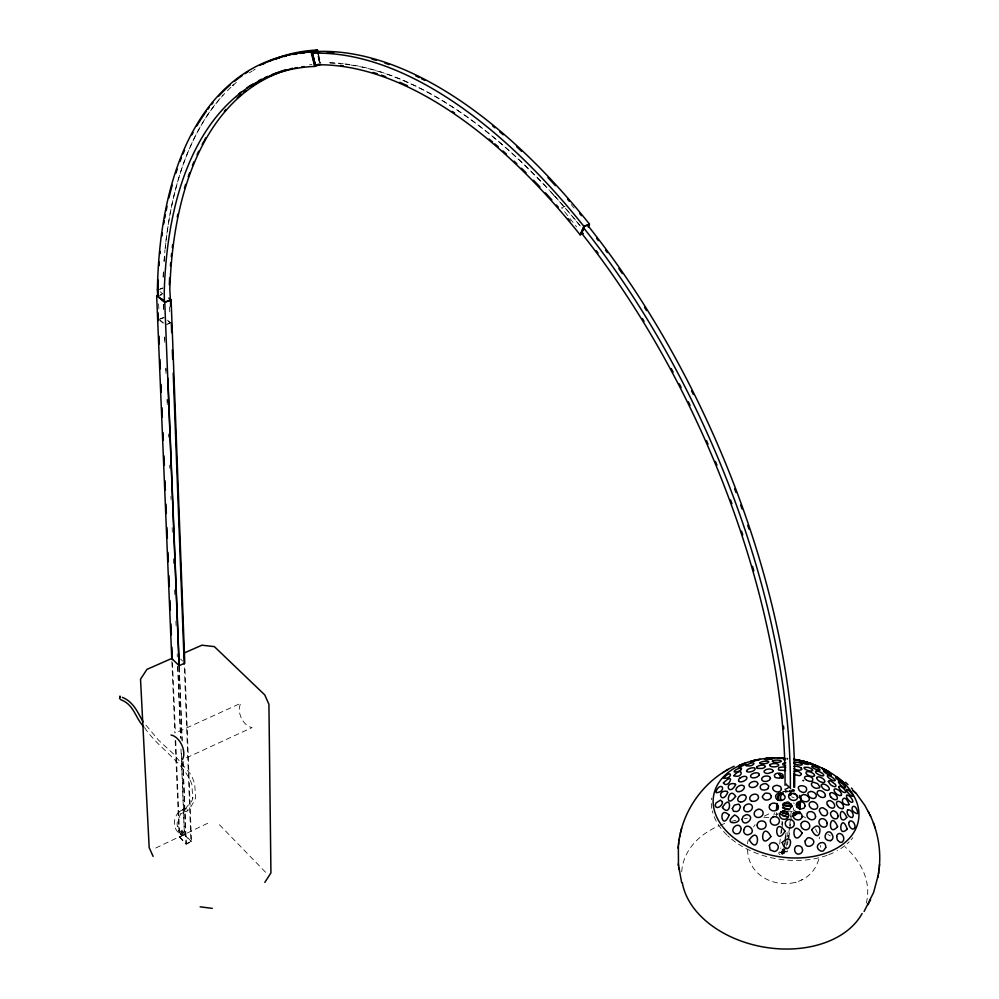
<?xml version="1.0" encoding="UTF-8"?>
<svg xmlns="http://www.w3.org/2000/svg" width="999" height="999" viewBox="0 0 999 999"><rect width="100%" height="100%" fill="white"/><g stroke="black" fill="none" stroke-linecap="round" stroke-linejoin="round"><path stroke-width="0.75" stroke-dasharray="5 3.75" d="M788.174 791.832L785.002 789.797L785.027 786.825M793.131 791.683L794.617 790.883L794.63 789.747M781.418 852.135C785.451 857.517 785.651 847.876 781.643 851.86M784.902 852.284L783.441 850.848M779.707 844.093L780.344 838.136M780.818 833.678L782.13 821.265M781.568 832.579L781.855 829.844M782.155 827.11L782.779 821.203M783.253 848.613L782.604 854.57A2.31 1.636 7.4 0 1 779.357 854.257A2.31 1.636 7.4 0 1 779.507 851.935L780.331 852.634L780.831 847.989M782.604 854.57L781.805 853.883L782.267 849.5M784.602 846.153C786.55 850.299 781.318 857.641 782.667 849.2M783.915 852.509L783.978 848.638M784.14 847.152L784.615 842.681M784.777 841.195L785.264 836.725M785.564 837.224L786.038 832.754M785.114 844.342L785.589 839.972M785.751 838.511L786.063 835.589M781.805 853.883L785.951 851.435L786.425 847.052M786.588 845.591L788.336 829.52M787.574 844.667L787.899 841.695M788.061 840.196L789.472 827.284M789.635 825.798L791.245 811.038A2.335 1.636 7.1 0 0 791.633 810.726M788.973 837.624L790.634 822.352M790.808 820.803L791.658 813.049M747.427 843.868L748.114 840.346M177.66 826.735C175.387 822.077 180.295 817.382 180.644 812.674M192.844 798.213L192.869 797.214M184.403 810.876C187.288 815.321 194.955 799.874 195.579 797.826L194.705 783.74L191.383 775.074L173.139 753.596L158.729 740.346L142.857 721.478M773.838 815.172L774.462 812.774M818.755 859.252C807.954 897.477 747.352 888.186 747.577 848.813M178.596 831.043L178.883 830.369M181.244 830.631L181.144 830.968A1.648 1.286 -40.7 0 1 180.382 831.842L179.695 832.117M192.72 797.452C192.919 802.959 185.689 805.419 185.777 809.952M185.989 808.566L182.867 809.59L182.879 810.564M187.35 810.851L187.2 809.565M182.867 809.59L178.933 811.887L179.108 813.174M753.571 826.91L755.119 824.699M178.933 811.887C172.527 818.556 172.452 829.57 181.044 834.49M230.969 87.275L228.584 89.573A521.828 259.128 66.1 0 0 165.135 248.551M184.403 811.85L180.807 813.96M764.335 816.083L771.428 812.686M781.455 852.509L784.627 851.16M780.331 852.634L784.49 850.186L783.653 849.5A2.31 1.636 7.4 0 1 784.153 849.275M785.002 789.797L789.322 787.499M175.737 740.521L179.72 836.95L186.239 843.793L190.921 841.558L184.278 665.696M175.162 740.696L179.158 836.875L186.114 844.192L191.496 841.62L184.89 666.246M155.744 848.039L207.667 823.288M179.72 836.95L184.403 834.714L181.368 758.316M793.231 811.101L795.441 810.039M186.501 757.816L252.098 727.559C242.969 726.298 235.939 710.926 240.959 703.196L175.225 733.116M795.316 882.666L796.178 882.279M801.373 879.982L802.572 879.457M775.973 814.635L778.196 813.686M783.116 853.109L781.73 852.871M792.207 791.695L786.925 790.996L782.242 792.207A11.151 7.73 7 0 1 793.044 791.196M565.009 206.443L561.525 207.767L569.055 217.32M159.977 318.843L164.098 317.32M159.266 319.418L163.948 317.682M167.807 323.776L170.155 322.902L167.058 320.292M165.322 325.012L169.443 323.476M160.077 294.693L162.849 293.681M159.478 295.604L161.838 294.742M160.152 288.898L162.924 287.862M158.054 289.985L162.775 288.261M784.415 791.37L783.591 791.645L789.547 791.308M787.886 758.353L786.762 758.216L787.874 758.378M788.373 810.863L792.232 811.575M783.528 851.947L782.342 852.646M791.645 796.802L794.055 797.851M793.506 802.934L794.255 803.358M794.617 790.883L791.57 788.948M802.11 815.571L805.531 817.794M160.127 291.708L162.213 293.431M167.457 320.142L170.817 322.964M160.29 320.292L163.399 322.902M159.728 320.292L163.074 323.127M785.951 851.435L786.762 852.11A2.31 1.636 7.4 0 0 787.449 850.599M180.582 659.04L182.68 661.088M219.418 824.724L267.108 873.825M191.496 841.62L184.528 834.315L181.631 761.425M184.403 834.714L190.921 841.558M144.568 727.559C157.904 748.114 184.091 762.262 191.883 784.465L192.67 797.714M571.241 204.52L574.075 208.104M570.004 218.506L576.585 226.873M180.831 834.352C182.293 829.42 185.152 833.566 177.672 826.21M815.496 829.008L817.344 832.629M318.506 54.271L320.642 62.912M318.044 54.408L320.192 63.099L318.019 54.408M819.205 837.05L819.58 838.735M820.491 845.441L820.703 847.252M158.616 303.833L158.941 311.626M172.515 662.762L175.412 732.742M171.865 661.575L174.837 732.941M179.246 666.321L182.193 741.046M182.992 761.288L186.239 843.793M179.133 667.22L182.018 740.184M182.867 761.912L186.114 844.192M163.424 304.22L163.611 308.891M164.723 336.9L164.847 340.01M165.971 368.032L166.096 371.141M167.208 399.163L167.333 402.272M177.859 666.82L180.707 738.161M181.319 753.671L181.568 759.877M163.287 304.595L163.586 312.4M164.585 337.337L164.835 343.581M165.834 368.531L166.071 374.762M167.07 399.712L167.32 405.944M168.444 434.016L168.569 437.125M169.68 465.197L169.805 468.306M170.929 496.378L171.054 499.5M172.165 527.559L172.352 532.242M173.414 558.741L173.601 563.424M174.65 589.922L174.837 594.605M175.899 621.116L176.086 625.786M177.198 653.858L177.322 656.967M177.697 666.333L180.557 738.049M180.994 748.963L181.306 756.755M169.543 306.805L169.818 314.123M785.214 792.332A8.704 6.031 7 0 1 787.337 791.932M777.259 814.734A11.863 8.279 7.1 0 1 776.211 812.637M777.06 816.57A11.863 8.279 7.1 0 1 776.011 814.46M792.944 807.704A2.41 1.673 7.2 0 1 793.356 809.802M786.787 759.277A4.433 0.649 5.4 0 1 787.786 759.327M852.896 837.612A75.137 50.375 9.5 0 1 851.136 839.759M849.2 841.832A75.137 50.375 9.5 0 1 847.102 843.818M844.829 845.716A75.137 50.375 9.5 0 1 837.112 850.811M833.278 852.771A75.137 50.375 9.5 0 1 828.159 854.932M827.097 855.331A75.137 50.375 9.5 0 1 738.473 844.143M735.576 842.169A75.137 50.375 9.5 0 1 730.194 837.974M729.357 837.249A75.137 50.375 9.5 0 1 727.722 835.763M726.935 835.014A75.137 50.375 9.5 0 1 712.324 810.988M711.788 808.391A75.137 50.375 9.5 0 1 711.563 798.114M866.233 903.133A93.794 64.798 10 0 0 857.929 861.613L855.743 858.516A93.794 64.798 10 0 0 845.054 846.877M681.718 871.815A93.794 64.798 10 0 1 718.818 825.848M720.054 825.311A93.794 64.798 10 0 1 727.771 822.489M731.805 821.303A93.794 64.798 10 0 1 735.938 820.254M744.467 818.643A93.794 64.798 10 0 1 747.389 818.243M763.848 817.319A93.794 64.798 10 0 1 769.942 817.519M827.884 834.452A93.794 64.798 10 0 1 830.381 835.938M163.124 277.235A521.828 259.128 66.1 0 1 163.536 268.756M164.011 261.563A521.828 259.128 66.1 0 1 165.022 249.725M236.351 82.43A521.828 259.128 66.1 0 0 233.716 84.74L232.829 85.564A521.416 258.729 66.1 0 1 235.452 83.267M249.325 72.852A521.416 258.729 66.1 0 1 252.235 70.991M253.222 70.392A521.416 258.729 66.1 0 1 255.195 69.218M163.262 276.823A522.202 259.403 66.1 0 1 163.549 270.754M164.161 261.139A522.202 259.403 66.1 0 1 164.735 254.008M165.285 248.114A522.202 259.403 66.1 0 1 165.996 241.508M166.184 239.96A522.202 259.403 66.1 0 1 223.077 94.967M232.218 85.714A522.202 259.403 66.1 0 1 233.953 84.128M309.503 64.823A508.566 252.372 66.1 0 1 311.888 64.56M330.132 63.074A509.915 252.859 66.1 0 1 340.384 63.724M345.604 64.298A509.915 252.859 66.1 0 1 349.55 64.848M350.886 65.047A509.915 252.859 66.1 0 1 385.152 73.589M386.563 74.063A509.915 252.859 66.1 0 1 549.5 190.434M550.424 191.421A509.915 252.859 66.1 0 1 554.083 195.404M554.994 196.416A509.915 252.859 66.1 0 1 575.836 220.467M577.634 222.64A509.915 252.859 66.1 0 1 580.332 225.924M329.533 62.65A510.539 253.097 66.1 0 1 343.693 63.724M345.005 63.886A510.539 253.097 66.1 0 1 549.15 190.147M550.062 191.134A510.539 253.097 66.1 0 1 552.809 194.131M553.721 195.13A510.539 253.097 66.1 0 1 575.511 220.23M576.411 221.316A510.539 253.097 66.1 0 1 580.906 226.798M783.953 852.11L782.292 851.947L783.953 852.11M793.681 789.722L790.334 791.508L785.951 788.698L789.297 786.912L793.681 789.722M182.829 831.992L182.617 831.867A1.523 0.937 -43.7 0 0 181.368 832.167A1.686 1.511 -39.7 0 0 180.632 833.066A1.523 0.937 -43.7 0 0 180.657 834.14L180.869 834.277A1.523 0.937 -43.7 0 0 182.829 831.992M319.568 62.675L317.732 55.232L319.493 62.687M181.368 834.64A1.973 1.211 -43.7 0 0 183.317 831.942A1.973 1.211 -43.7 0 0 180.532 832.629A1.973 1.211 -43.7 0 0 181.368 834.64M181.418 834.415A1.686 1.036 -43.7 0 0 183.092 832.105A1.686 1.036 -43.7 0 0 180.707 832.691A1.686 1.036 -43.7 0 0 181.418 834.415"/><path stroke-width="1.5" d="M781.955 776.947L778.833 774.275L782.716 776.86L782.117 777.06M785.039 785.351L785.064 782.379A514.622 254.258 66.1 0 0 581.343 232.917L583.591 227.809A521.578 257.792 66.1 0 1 790.371 785.726L790.334 788.711M157.392 289.872L157.392 289.722A522.877 258.641 66.1 0 1 311.139 52.06M879.382 866.395C880.931 848.688 877.559 830.594 869.842 814.61M678.358 846.091L678.483 865.996M878.471 873.8L879.232 867.931M879.045 869.892L879.557 864.435M678.496 844.779C681.718 811.263 703.671 780.444 734.178 766.258M678.134 848.251L678.708 842.619M798.238 787.736L799.15 790.309A4.52 3.172 18.1 0 0 800.748 791.495C806.205 795.341 809.677 786.712 802.946 785.913A4.533 2.91 18.4 0 0 800.948 785.763L799.35 786.263A4.545 3.047 19.6 0 0 798.501 787.075M782.841 776.71L783.154 775.561A4.495 2.522 4 0 0 782.766 774.687L782.529 774.437A4.495 2.435 3.2 0 0 781.081 773.576C778.858 772.314 772.527 773.588 774.812 776.96A4.495 2.635 -1.4 0 0 775.836 777.634L779.27 778.221L782.542 777.06M864.098 911.475L873.601 892.457L878.208 875.324M877.884 877.272L878.795 871.852M678.983 840.696L679.32 838.773M679.582 837.262L679.932 835.351M119.955 697.901L119.98 696.053L119.605 698.788M799.163 813.698L799.699 811.475M800.836 801.298L800.299 803.508L796.99 807.155M799.724 808.603L799.999 804.108M680.344 833.441L680.831 831.555M681.206 830.082L681.68 828.196M776.997 803.458L776.735 807.529L777.796 809.527M776.722 806.006L776.473 810.064M314.61 50.799A521.828 259.128 66.1 0 1 317.12 50.649L317.332 51.511L311.938 53.272L314.735 64.873L317.245 64.798A510.477 252.235 66.1 0 1 580.107 234.815L583.828 226.286L589.485 224.113A521.416 258.729 66.1 0 0 319.88 51.424L316.096 51.561A521.416 258.729 66.1 0 0 312.362 51.786M582.055 232.28L583.916 228.047M588.236 226.96L589.485 224.113M868.031 904.782L868.98 902.884M869.617 901.61L870.579 899.699M801.323 823.363L801.51 823.026A4.57 4.071 33 0 1 802.884 821.727L803.321 821.515A4.57 4.033 34.8 0 1 804.782 821.24L805.294 821.253A4.57 4.008 36.4 0 1 807.716 822.189L808.129 822.527A4.57 3.996 40.3 0 1 809.365 824.225L809.54 824.699A4.558 4.008 42.9 0 1 809.577 827.135L809.402 827.597A4.57 4.096 44 0 1 807.791 829.32L807.354 829.532A4.583 4.146 42.1 0 1 805.381 829.794L804.869 829.719A4.583 4.171 40.1 0 1 802.959 828.858L802.172 828.146A4.583 4.171 35.4 0 1 801.136 826.335L801.011 825.848A4.583 4.133 33.1 0 1 801.285 823.438L801.31 823.363M801.623 769.305L801.523 769.48A4.471 1.836 14.6 0 1 800.174 770.117L799.325 770.192A4.471 1.923 13.4 0 1 797.876 770.117L794.992 769.342A4.471 1.911 10.7 0 1 793.805 768.681L793.805 768.681M798.701 808.054L800.012 806.056L800.274 801.56M264.822 882.379L270.929 872.914L268.918 704.295L264.747 694.892L214.348 646.615L201.935 645.192L184.241 652.971M756.817 767.082L756.992 766.87A4.446 1.586 -12 0 1 758.216 766.046L758.616 765.871A4.446 1.536 -10.8 0 1 760.027 765.421L760.526 765.309A4.446 1.486 -9.6 0 1 762.037 765.122L762.524 765.109A4.446 1.586 -8.8 0 1 763.848 765.209L765.396 766.395A4.446 1.773 -7 0 1 765.047 767.045L764.809 767.257A4.446 1.811 -8 0 1 763.835 767.856L763.423 768.044A4.446 1.861 -9 0 1 762.012 768.481L757.205 768.381A4.446 1.736 -12.1 0 1 756.63 767.694A4.371 1.623 -13.1 0 1 756.817 767.082M741.383 769.405L741.408 768.044L738.96 768.418A4.371 1.049 -24 0 0 735.876 769.792C730.194 773.713 739.947 771.915 741.358 769.417M767.856 788.623L767.707 788.76A4.508 3.234 -8.2 0 1 765.484 789.847A4.471 3.234 -10.3 0 1 763.411 790.022C759.615 790.334 758.928 785.139 762.499 784.252A4.495 2.96 -10.5 0 1 763.985 783.815L764.51 783.753A4.495 2.972 -8.5 0 1 766.508 783.915L768.88 785.976L767.906 788.611M796.603 813.686L792.669 816.183M798.139 813.149L793.593 815.996M781.068 792.619L777.784 795.816L777.534 799.874M740.259 777.896L742.032 776.922A4.458 2.135 -22.8 0 1 743.955 776.398L744.417 776.36A4.458 2.198 -21.4 0 1 746.253 776.698L746.902 777.559A4.446 2.323 -20.7 0 1 746.678 778.733A4.446 2.398 -21.5 0 1 745.604 779.994L743.93 781.056A4.446 2.423 -23.8 0 1 741.52 781.78L741.071 781.83A4.446 2.373 -25.4 0 1 739.522 781.63L739.26 781.493M847.964 809.702L847.439 810.064C846.016 813.061 848.925 817.769 852.334 817.582C855.032 815.034 851.36 809.44 847.989 809.702M722.639 772.702L723.988 771.877M725.536 770.916L728.184 769.38M790.296 793.194L791.058 792.781M182.317 759.74C186.988 751.872 180.032 736.65 171.029 735.027M783.054 777.759L782.854 777.572M830.594 840.646L832.192 839.485A4.545 3.709 67.2 0 0 832.904 836.338C828.758 823.963 819.03 840.958 830.569 840.646M772.901 817.132L772.452 817.357A4.533 4.133 -5.6 0 0 770.716 819.18L770.516 819.63A4.545 4.196 -7.1 0 0 770.454 822.04L770.629 822.502A4.545 4.246 -5.4 0 0 772.264 824.387L772.714 824.65A4.545 4.258 -1.8 0 0 774.213 825.099L774.749 825.137A4.545 4.271 2 0 0 777.272 824.487L777.697 824.212A4.558 4.233 5.9 0 0 779.183 822.214L779.32 821.752A4.558 4.196 6.1 0 0 779.07 819.342L778.845 818.905A4.558 4.146 3.7 0 0 777.434 817.469L776.985 817.219A4.558 4.133 1 0 0 775.474 816.77L774.949 816.732A4.545 4.258 -1.8 0 0 772.889 817.032M792.956 813.648L795.154 812.587M793.868 813.448L796.415 812.249M179.083 665.659L164.76 302.385L156.656 295.642L171.741 658.466L179.083 665.659L184.778 663.149L171.116 300.05L168.794 298.127M171.741 658.466L146.928 669.38L140.522 679.208L149.188 847.602L153.109 856.418M840.958 795.416L839.747 795.554A4.683 2.273 43.5 0 1 838.124 794.979L837.699 794.742A4.446 2.223 42 0 1 836.051 793.468L835.351 792.707A4.321 2.135 39.7 0 1 834.552 791.545L834.377 791.171A4.458 2.135 38.9 0 1 834.14 789.847L834.315 789.347A4.745 2.123 39.3 0 1 835.888 788.885L838.361 789.984A4.471 1.861 41.9 0 1 840.584 792.12L840.846 792.519A4.433 1.961 42.5 0 1 841.408 793.656L841.508 794.305A4.683 2.123 44 0 1 840.958 795.416M583.104 233.304L580.794 234.203L584.153 226.523L588.786 224.738L588.224 226.024A521.116 258.316 66.1 0 1 794.655 787.224M580.107 234.815L582.917 233.729M785.676 770.479L779.295 770.204A4.471 2.135 0.9 0 1 778.333 769.505L778.895 767.532L783.016 766.945A4.471 1.836 4 0 1 784.502 767.22L785.364 767.519A4.508 1.948 5.3 0 1 785.738 767.707M808.666 764.31L808.541 764.36A4.446 0.824 17.8 0 1 807.467 764.36L806.28 764.173A4.446 0.912 16.1 0 1 803.783 763.561L803.296 763.398A4.446 0.899 14.6 0 1 801.585 762.761L800.736 762.324A4.446 0.774 13.3 0 1 800.236 761.75L800.324 761.688A4.446 0.774 13.3 0 1 801.56 761.575L808.516 763.823A4.446 0.712 18.2 0 1 808.691 764.31M170.679 306.206L170.442 299.987L164.91 302.023L157.318 295.704M164.76 302.385L171.116 300.05M734.427 815.172C719.48 826.872 749.138 823.476 735.064 815.109M319.068 64.398L315.035 65.734L311.725 52.41L317.12 50.649M164.385 301.598L164.248 291.633A508.653 251.423 66.1 0 1 314.71 66.434L321.004 64.361M318.157 52.835L317.445 49.95L311.126 52.01L314.71 66.434M766.021 758.378L766.158 758.403A75.137 50.375 9.5 0 1 772.065 758.129M781.68 777.634L779.932 776.822M784.777 759.352L784.54 759.402A4.408 0.774 4.1 0 0 784.028 759.802A4.433 0.887 4.2 0 0 784.665 760.239M758.229 809.452L757.717 809.565A4.52 3.859 -22 0 0 755.481 810.851L755.132 811.225A4.508 3.896 -24.8 0 0 754.208 813.448L754.195 813.923A4.508 3.971 -26.4 0 0 754.745 815.671L755.019 816.046A4.52 4.008 -24.9 0 0 756.568 817.157L757.042 817.307A4.52 4.058 -23.2 0 0 759.59 817.294L760.089 817.132A4.52 4.058 -18.4 0 0 762.175 815.621L762.462 815.221A4.52 4.021 -15.9 0 0 763.099 813.398L763.061 812.462A4.52 3.946 -15.3 0 0 762.274 810.801L761.95 810.464A4.52 3.921 -16.8 0 0 760.726 809.702L760.264 809.552M756.792 759.914L750.511 761.688L759.103 759.727L756.792 759.914A75.137 50.375 9.5 0 0 751.173 761.176M766.171 758.353L774.749 757.791L766.158 758.403M816.308 771.103L816.608 771.091A4.483 1.374 24.6 0 1 818.144 771.315L818.593 771.44A4.421 1.249 25.3 0 1 819.979 771.977L820.004 771.99A4.483 1.311 26.6 0 1 822.165 773.251L822.527 773.538A4.483 1.361 27.9 0 1 823.338 774.35L823.513 774.6A4.545 1.436 29.1 0 1 823.725 775.236A4.446 1.498 28.2 0 1 822.989 775.823L822.739 775.836A4.483 1.598 27.4 0 1 820.703 775.486L818.818 774.712A4.471 1.648 25.4 0 1 817.12 773.676A4.471 1.611 24.3 0 1 815.946 772.589L815.584 771.802A4.471 1.611 24.3 0 1 816.358 771.016M784.802 758.678L777.359 758.141L784.789 758.154M810.639 791.47L808.653 792.182A3.422 2.335 25.1 0 0 808.179 792.744A3.422 2.36 25 0 0 807.916 793.431L808.353 795.591A4.545 3.247 26.7 0 0 810.089 797.377L810.539 797.664A4.545 3.272 28.8 0 0 811.987 798.263C815.371 799.837 818.119 795.354 814.972 793.194A4.545 2.985 29 0 0 813.723 792.269L813.248 792.032A4.545 2.997 27 0 0 810.801 791.47L810.651 791.458M791.258 806.58L783.453 805.456M316.995 52.248L319.543 52.16M311.938 53.272L314.485 53.184A521.977 258.079 66.1 0 1 583.828 226.286M791.782 806.455L782.766 805.107M793.78 759.24L800.361 760.526M740.584 801.972L739.322 801.697A4.471 3.272 -33.7 0 1 737.961 800.374L737.836 800.012A4.471 3.197 -33.4 0 1 737.911 798.388L738.86 796.777A4.471 3.134 -30.9 0 1 740.921 795.254A4.483 3.147 -28.7 0 1 743.331 794.779L744.967 795.254M200.137 906.83L212.275 908.366M782.866 777.634L781.83 777.609L782.342 778.046M788.011 811.787L782.916 810.564M787.736 814.335L780.581 811.875M787.462 816.882L782.379 815.646M788.398 809.115L782.504 807.654M787.849 814.222L781.955 812.761M787.574 816.757L779.307 813.86M812.911 801.685L813.91 801.897A4.558 3.359 33.1 0 1 816.146 803.233A4.558 3.372 35.3 0 1 817.482 805.319L817.657 806.205A4.558 3.434 37.3 0 1 817.482 807.454L817.307 807.829A4.558 3.484 36.9 0 1 816.495 808.728L814.847 809.315A4.545 3.584 36 0 1 812.899 809.078L812.412 808.89A4.558 3.596 33.2 0 1 810.289 807.354L809.977 806.955A4.558 3.571 31 0 1 809.202 805.206L809.14 804.42A4.558 3.496 29.4 0 1 809.49 803.146L810.339 802.222A4.371 3.284 30.3 0 1 811.475 801.747L811.5 801.735A4.558 3.571 31 0 1 813.011 801.56M785.738 765.808L785.439 765.758A4.458 1.698 4.7 0 1 784.14 765.346L783.778 765.184A4.458 1.611 3.3 0 1 782.729 764.285A4.458 1.498 3 0 1 782.941 763.598L783.391 763.323A4.458 1.374 3.9 0 1 784.427 763.024L784.852 762.961A4.458 1.361 5.1 0 1 785.788 762.911M829.407 772.339L822.214 768.531M789.722 793.256L789.447 793.83M810.052 763.224L803.283 761.113L811.7 763.723L810.164 763.261M812.212 764.16L810.476 763.885L813.785 765.671A4.421 0.649 21.7 0 0 816.146 766.545L818.705 767.12L812.212 764.16A75.137 50.375 9.5 0 1 818.93 766.795M793.618 759.652L801.448 761.038L800.386 760.526M806.705 780.269L808.74 781.106A4.508 2.485 22.5 0 0 811.088 781.318A4.508 2.41 23.9 0 0 812.424 780.856C815.421 775.099 799.125 774.387 806.418 780.107M737.612 791.57L736.663 791.096A4.458 2.76 -30.9 0 1 736.013 789.635L736.051 789.285A4.458 2.672 -30.2 0 1 736.738 787.799L738.149 786.463A4.446 2.622 -27.8 0 1 740.471 785.414A4.446 2.66 -26 0 1 742.707 785.376L743.918 786.088A4.458 2.772 -24.7 0 1 744.33 787.299L744.292 787.662A4.458 2.847 -25.2 0 1 743.855 788.773L742.594 790.184A4.471 2.897 -27.6 0 1 740.334 791.395L739.859 791.533A4.458 2.872 -29.6 0 1 737.624 791.57M783.179 808.016L785.626 808.853M829.245 772.277L822.239 768.556M781.955 777.746L782.679 778.059M751.211 800.811L751.598 801.011A4.483 3.546 -23.3 0 0 752.984 801.348L754.507 801.235A4.495 3.584 -20.3 0 0 755.981 800.711L756.43 800.461A4.495 3.559 -17.9 0 0 757.866 799.1L758.291 798.301A4.495 3.496 -16 0 0 758.516 797.052L757.991 795.554A4.508 3.409 -17.1 0 0 757.055 794.717A4.458 3.322 -17.1 0 0 755.294 794.193L754.769 794.18A4.495 3.309 -19.6 0 0 752.759 794.605L752.284 794.817A4.495 3.309 -21.8 0 0 751.036 795.691L750.162 796.815A4.495 3.434 -23.9 0 0 749.762 798.051L749.75 798.476A4.495 3.434 -23.9 0 0 750.049 799.637L750.261 799.987A4.483 3.546 -23.3 0 0 751.186 800.798M793.78 774.325L798.988 775.649A4.433 2.273 14.9 0 0 800.199 775.386L801.186 774.65A4.471 2.185 15.6 0 0 801.285 773.613L798.401 771.415L794.068 771.091A4.495 2.135 10.5 0 0 793.706 771.216M122.328 697.339C133.516 701.785 137.887 712.687 142.857 721.478M120.642 699.65C134.191 704.62 134.977 717.532 143.594 726.523M739.235 781.48L738.711 780.956A4.446 2.235 -26.1 0 1 738.823 779.445A4.446 2.373 -25.4 0 1 740.172 777.746M807.254 795.704L808.041 796.365A4.533 3.284 26.4 0 1 809.19 798.351L809.202 798.363A4.495 3.322 28.3 0 1 809.202 799.6A4.246 3.159 27.9 0 1 808.728 800.624L806.892 801.747L803.945 801.51A4.545 3.509 23.4 0 1 801.722 800.124C798.576 797.602 802.06 793.331 805.356 794.817A4.57 3.309 24.3 0 1 807.267 795.691M170.442 299.987L169.805 289.598A508.004 252.16 66.1 0 1 289.498 69.306M161.413 298.639L164.535 301.223M845.479 782.292L848.001 784.615M801.298 768.219L801.061 767.994A4.483 1.611 14.3 0 0 800.049 767.344L799.637 767.145A4.483 1.598 13.2 0 0 798.226 766.645A4.433 1.573 12.1 0 0 796.715 766.345L796.203 766.295A4.483 1.586 11 0 0 794.417 766.333A4.483 1.686 9.9 0 0 793.73 766.533M851.473 788.074L852.522 789.173M830.968 797.102L831.305 797.489A4.52 2.66 41.7 0 0 833.341 799.088L833.79 799.3A4.52 2.622 43.4 0 0 835.826 799.712L836.163 799.65A4.52 2.498 44.4 0 0 837.112 798.975L837.224 798.713A4.52 2.423 43.7 0 0 837.224 797.314L837.1 796.927A4.52 2.348 42.9 0 0 835.813 794.904L835.439 794.53A4.495 2.298 40.6 0 0 833.353 793.119A4.52 2.373 39 0 0 831.293 792.694L830.956 792.744A4.508 2.485 38.2 0 0 829.869 793.706M855.856 792.931L864.859 805.406L870.641 816.258M827.434 804.782L828.646 806.418A4.533 3.109 44.2 0 0 830.331 807.642L832.105 808.154A4.533 3.022 46 0 0 833.603 807.854L833.878 807.679A4.533 2.922 47.5 0 0 834.602 806.468L834.602 805.269A4.533 2.872 45.1 0 0 834.153 803.958A4.495 2.785 44.6 0 0 832.954 802.322A4.533 2.822 42.8 0 0 830.806 800.886L830.356 800.736A4.533 2.86 40.9 0 0 829.058 800.574L827.234 801.573A4.533 3.009 39.7 0 0 826.922 802.622L826.922 803.021A4.545 3.059 41.9 0 0 827.422 804.769L827.671 805.206M776.997 804.982L778.059 806.98M868.318 811.513L869.105 813.124M799.5 796.802L800.561 799.013M740.996 827.721C738.536 821.278 729.32 828.858 734.228 833.004A4.495 3.984 -59.3 0 0 737.212 833.778C740.546 834.54 741.445 827.122 741.158 828.695M873.388 822.889L874 824.65M874.512 826.161L875.136 827.959M681.655 882.604L678.246 863.873M834.914 780.094L834.889 780.594A4.471 1.311 35.7 0 1 833.865 780.743L833.541 780.669A4.471 1.399 34.8 0 1 831.955 780.032L830.194 778.995A4.471 1.424 32.5 0 1 828.633 777.759L828.321 777.459A4.471 1.374 31.3 0 1 827.484 776.36L827.422 775.649A4.471 1.211 30.9 0 1 828.159 775.449L828.446 775.499A4.471 1.111 31.7 0 1 830.369 776.211L831.68 776.96A4.471 1.086 33.9 0 1 833.666 778.471L833.978 778.783A4.471 1.311 35.7 0 1 834.939 780.069M827.147 823.326L827.072 822.839A4.558 3.634 51.4 0 0 825.936 820.516A4.558 3.621 48.9 0 0 823.401 818.818L821.99 818.668A4.558 3.671 46 0 0 820.329 819.242L820.004 819.517A4.558 3.734 45.5 0 0 819.118 821.028L819.03 821.478A4.558 3.809 47.4 0 0 819.38 823.913L819.617 824.387A4.558 3.821 50 0 0 821.39 826.323L822.289 826.797A4.545 3.771 53.2 0 0 825.049 826.935A4.545 3.709 53.6 0 0 826.697 825.574L826.885 825.174A4.545 3.709 53.6 0 0 827.16 823.301M799.712 806.655L799.974 808.94M678.646 867.394L678.883 869.492M838.81 786.962L838.835 787.187A4.433 1.611 40.9 0 0 839.397 788.473L839.647 788.835A4.458 1.698 42 0 0 841.732 791.033L842.544 791.645A4.545 1.736 44.4 0 0 844.08 792.494L845.703 792.394A4.495 1.474 45.6 0 0 845.678 791.445L845.554 791.133A4.471 1.386 44.3 0 0 844.342 789.335L843.243 788.236A4.545 1.399 41.8 0 0 841.245 786.787L840.871 786.588A4.433 1.611 40.9 0 0 839.622 786.188L839.385 786.225A4.495 1.548 39.6 0 0 838.798 786.937M158.304 296.041L158.054 289.985A522.39 258.491 66.1 0 1 158.329 280.17M157.392 289.722L157.642 295.966M158.029 312.812L158.354 320.592M158.991 336.139L159.316 343.918M159.952 359.478L160.34 368.806M160.989 384.353L161.314 392.132M161.95 407.692L162.338 417.02M162.987 432.567L163.312 440.347M163.948 455.906L164.335 465.234M164.985 480.781L165.372 490.122M165.946 504.12L166.333 513.449M166.908 527.447L167.357 538.336M167.944 552.335L168.332 561.663M168.906 575.661L169.355 586.55M169.942 600.549L170.33 609.877M170.904 623.875L171.353 634.765M171.865 647.202L172.39 659.64M167.907 378.309L179.246 666.321M171.328 323.326L171.678 332.667M172.328 349.787L172.677 359.128M173.214 373.127L184.216 664.148M799.575 795.416A11.151 7.73 7 0 1 797.264 804.595M792.17 806.131A11.151 7.73 7 0 1 783.778 804.57M778.895 799.387A11.151 7.73 7 0 1 780.381 793.631M791.108 803.995A8.704 6.031 7 0 1 784.552 802.771M781.53 800.261A8.704 6.031 7 0 1 783.366 793.119M793.855 793.144A8.704 6.031 7 0 1 797.677 797.165M790.484 793.318A1.623 1.124 7 0 1 790.983 794.904A1.623 1.124 7 0 1 788.748 795.117M788.735 786.338A2.797 1.861 9.4 0 1 786.563 784.09M758.154 809.29A4.52 4.058 -18.4 0 1 760.202 809.415M801.298 768.156A4.471 1.836 14.6 0 1 801.635 769.292M830.968 797.102A4.52 2.622 39.4 0 1 829.994 795.479L829.894 795.129A4.495 2.547 38.8 0 1 829.869 793.718M793.618 763.161A4.458 1.224 10.1 0 0 794.043 763.486L795.441 764.173A4.446 1.336 11.2 0 0 796.84 764.61L797.352 764.722A4.458 1.349 12.5 0 0 798.863 764.997L799.35 765.047A4.458 1.361 13.7 0 0 800.649 765.084L801.011 765.072A4.458 1.249 13.9 0 0 801.997 764.772L802.11 764.66A4.458 1.136 14.1 0 0 801.772 763.91L800.549 763.236A4.458 1.011 13 0 0 798.725 762.637L798.226 762.512A4.458 0.999 11.5 0 0 796.24 762.187L794.567 762.175A4.458 1.111 10.1 0 0 793.755 762.362M744.954 795.229A4.483 3.297 -26.8 0 1 745.966 796.39L746.091 796.752A4.483 3.297 -26.8 0 1 746.128 797.951L745.391 799.6A4.483 3.359 -29.1 0 1 743.481 801.26L743.006 801.498A4.483 3.359 -31.5 0 1 740.596 801.985M783.328 758.129A73.464 49.238 9.5 0 0 714.51 811.038A73.464 49.238 9.5 0 0 811.25 856.805A73.464 49.238 9.5 0 0 849.649 789.497L847.776 787.187A73.464 49.238 9.5 0 0 794.18 759.39M738.81 765.596A75.137 50.375 9.5 0 1 740.746 764.735M741.745 764.322A75.137 50.375 9.5 0 1 744.792 763.161M757.879 759.665A75.137 50.375 9.5 0 1 760.189 759.277M794.168 759.59A75.137 50.375 9.5 0 1 808.628 763.011M822.214 768.268A75.137 50.375 9.5 0 1 828.508 771.528M837.162 777.122A75.137 50.375 9.5 0 1 843.905 782.704M862.1 913.498A93.794 64.798 10 0 1 764.235 947.139A93.794 64.798 10 0 1 682.342 882.879M596.59 238.262A520.566 257.954 66.1 0 1 598.389 240.622M605.569 250.175A520.566 257.954 66.1 0 1 607.355 252.585M618.843 268.594A520.566 257.954 66.1 0 1 622.327 273.614M644.517 307.305A520.566 257.954 66.1 0 1 646.603 310.639M691.558 390.859A520.566 257.954 66.1 0 1 693.368 394.493M734.602 488.686A520.566 257.954 66.1 0 1 736.026 492.47M740.671 505.094A520.566 257.954 66.1 0 1 742.032 508.891M747.739 525.324A520.566 257.954 66.1 0 1 749.013 529.12M793.706 773.151A520.566 257.954 66.1 0 1 793.718 787.2M596.328 250.749A515.184 254.633 66.1 0 1 598.089 253.122M642.407 318.581A515.184 254.633 66.1 0 1 644.043 321.241M671.241 368.606A515.184 254.633 66.1 0 1 673.126 372.115M679.295 383.878A515.184 254.633 66.1 0 1 681.131 387.437M688.311 401.735A515.184 254.633 66.1 0 1 690.072 405.332M706.43 440.522A515.184 254.633 66.1 0 1 708.041 444.205M715.409 461.438A515.184 254.633 66.1 0 1 716.945 465.147M730.544 499.937A515.184 254.633 66.1 0 1 731.917 503.671M741.52 531.156A515.184 254.633 66.1 0 1 742.769 534.902M752.534 566.346A515.184 254.633 66.1 0 1 753.833 570.829M783.528 726.186A515.184 254.633 66.1 0 1 783.765 728.883M274.887 59.378A521.828 259.128 66.1 0 1 291.733 54.196M295.242 53.409A521.828 259.128 66.1 0 1 297.59 52.947M299.975 52.522A521.828 259.128 66.1 0 1 302.36 52.135M307.205 51.473A521.828 259.128 66.1 0 1 309.665 51.211M262.475 64.411A522.202 259.403 66.1 0 1 265.572 62.862M268.731 61.401A522.202 259.403 66.1 0 1 317.457 50M290.609 68.993A508.004 252.16 66.1 0 1 292.832 68.407M317.295 64.56A508.004 252.16 66.1 0 1 319.767 64.411M159.078 265.659A522.39 258.491 66.1 0 1 159.328 262.075M160.002 253.783A522.39 258.491 66.1 0 1 160.227 251.436M161.988 235.976A522.39 258.491 66.1 0 1 162.4 232.929M163.774 223.901A522.39 258.491 66.1 0 1 164.261 220.916M164.785 217.957A522.39 258.491 66.1 0 1 165.322 215.01M166.159 210.627A522.39 258.491 66.1 0 1 167.058 206.281M168.981 197.727A522.39 258.491 66.1 0 1 172.228 185.202M175.899 173.102A522.39 258.491 66.1 0 1 177.223 169.156M180.007 161.426A522.39 258.491 66.1 0 1 181.468 157.63M182.979 153.883A522.39 258.491 66.1 0 1 184.54 150.2M191.87 134.84A522.39 258.491 66.1 0 1 193.069 132.58M196.828 125.924A522.39 258.491 66.1 0 1 198.127 123.751M198.776 122.69A522.39 258.491 66.1 0 1 200.112 120.554M200.774 119.505A522.39 258.491 66.1 0 1 202.135 117.42M202.822 116.396A522.39 258.491 66.1 0 1 204.221 114.348M204.92 113.337A522.39 258.491 66.1 0 1 206.343 111.339M207.792 109.366A522.39 258.491 66.1 0 1 209.253 107.43M211.501 104.57A522.39 258.491 66.1 0 1 213.024 102.697M218.519 96.379A522.39 258.491 66.1 0 1 225.961 88.811M226.823 88.012A522.39 258.491 66.1 0 1 230.294 84.89M234.753 81.169A522.39 258.491 66.1 0 1 242.158 75.637M245.017 73.701A522.39 258.491 66.1 0 1 247.927 71.841M260.04 65.21A522.39 258.491 66.1 0 1 263.174 63.761M266.358 62.388A522.39 258.491 66.1 0 1 272.864 59.89M273.963 59.503A522.39 258.491 66.1 0 1 276.186 58.766M277.297 58.417A522.39 258.491 66.1 0 1 279.545 57.73M284.103 56.493A522.39 258.491 66.1 0 1 286.401 55.932M293.431 54.47A522.39 258.491 66.1 0 1 297.015 53.871M300.624 53.372A522.39 258.491 66.1 0 1 304.283 52.959M169.318 284.727A508.566 252.372 66.1 0 1 169.655 277.622M170.442 265.934A508.566 252.372 66.1 0 1 170.704 262.849M171.279 256.718A508.566 252.372 66.1 0 1 171.591 253.671M172.29 247.64A508.566 252.372 66.1 0 1 172.665 244.643M177.248 216.97A508.566 252.372 66.1 0 1 177.834 214.148M184.453 188.274A508.566 252.372 66.1 0 1 185.664 184.34M188.237 176.636A508.566 252.372 66.1 0 1 189.598 172.852M192.445 165.434A508.566 252.372 66.1 0 1 193.943 161.801M197.078 154.695A508.566 252.372 66.1 0 1 198.726 151.224M202.148 144.43A508.566 252.372 66.1 0 1 203.921 141.121M204.533 140.035A508.566 252.372 66.1 0 1 205.757 137.862M224.338 111.289A508.566 252.372 66.1 0 1 225.874 109.515M237.163 97.989A508.566 252.372 66.1 0 1 241.433 94.243M244.068 92.083A508.566 252.372 66.1 0 1 245.841 90.697M252.223 86.064A508.566 252.372 66.1 0 1 262.749 79.608M269.755 76.049A508.566 252.372 66.1 0 1 275.961 73.352M279.121 72.115A508.566 252.372 66.1 0 1 281.256 71.341M282.33 70.966A508.566 252.372 66.1 0 1 284.49 70.242M238.873 93.794A509.153 251.76 66.1 0 1 241.546 91.721M247.015 87.775A509.153 251.76 66.1 0 1 252.66 84.141M258.491 80.807A509.153 251.76 66.1 0 1 261.476 79.246M264.498 77.785A509.153 251.76 66.1 0 1 267.57 76.386M271.728 74.663A509.153 251.76 66.1 0 1 286.9 69.768M290.272 68.956A509.153 251.76 66.1 0 1 292.532 68.456M294.83 68.007A509.153 251.76 66.1 0 1 297.128 67.595M301.798 66.883A509.153 251.76 66.1 0 1 304.158 66.583M327.21 52.173A520.891 258.379 66.1 0 1 333.716 52.46M371.965 59.116A520.891 258.379 66.1 0 1 376.223 60.34M384.84 63.087A520.891 258.379 66.1 0 1 389.198 64.61M415.846 75.899A520.891 258.379 66.1 0 1 419.243 77.572M421.503 78.709A520.891 258.379 66.1 0 1 424.925 80.482M492.557 125.849A520.891 258.379 66.1 0 1 494.917 127.797M499.662 131.756A520.891 258.379 66.1 0 1 503.221 134.79M516.733 146.816A520.891 258.379 66.1 0 1 521.478 151.211M547.939 177.61A520.891 258.379 66.1 0 1 555.444 185.677M567.582 199.276A520.891 258.379 66.1 0 1 569.442 201.411M579.62 213.449A520.891 258.379 66.1 0 1 581.455 215.672M340.547 65.36A511.001 252.572 66.1 0 1 343.181 65.709M373.064 72.427A511.001 252.572 66.1 0 1 377.272 73.751M381.493 75.162A511.001 252.572 66.1 0 1 385.751 76.686M399.762 82.305A511.001 252.572 66.1 0 1 403.034 83.754M404.12 84.241A511.001 252.572 66.1 0 1 407.417 85.764M452.26 111.401A511.001 252.572 66.1 0 1 454.545 112.949M489.073 139.036A511.001 252.572 66.1 0 1 492.544 141.945M494.867 143.906A511.001 252.572 66.1 0 1 498.339 146.903M502.972 150.986A511.001 252.572 66.1 0 1 506.443 154.108M514.085 161.164A511.001 252.572 66.1 0 1 516.87 163.799M521.49 168.244A511.001 252.572 66.1 0 1 526.111 172.79M533.491 180.257A511.001 252.572 66.1 0 1 539.935 186.975M545.442 192.869A511.001 252.572 66.1 0 1 551.848 199.9M556.406 205.02A511.001 252.572 66.1 0 1 558.216 207.105M568.181 218.744A511.001 252.572 66.1 0 1 569.992 220.904M836.663 836.538L837.337 839.934L839.697 842.145A4.545 3.472 73.8 0 0 842.369 841.907C845.029 839.684 843.743 835.027 840.758 833.74A4.545 3.422 66.1 0 0 838.086 833.978A4.545 3.521 66.6 0 0 836.663 836.538M729.145 815.109C721.64 832.841 717.644 804.145 729.145 815.109M772.989 770.891L772.926 771.328A4.471 2.26 -2.8 0 1 772.389 772.09L768.006 773.476A4.471 2.323 -6.7 0 1 765.659 773.139L765.284 772.989A4.471 2.248 -8 0 1 764.16 771.94L764.098 771.44A4.471 2.135 -8.5 0 1 764.472 770.679L765.709 769.779A4.433 2.035 -6.8 0 1 767.032 769.305A4.471 2.01 -6 0 1 768.581 769.055L769.605 769.043A4.471 2.06 -4.1 0 1 771.802 769.517L772.14 769.68A4.471 2.148 -3.2 0 1 773.001 770.803L772.989 770.891M838.011 816.021L837.961 816.782A4.583 3.147 55.1 0 1 837.512 817.869L837.312 818.119A4.558 3.222 55.5 0 1 836.325 818.73L835.139 818.843A4.421 3.222 53.6 0 1 833.416 818.243L832.991 817.969A4.371 3.197 51.4 0 1 831.28 816.071L831.043 815.621A4.446 3.247 49.2 0 1 830.606 814.222L830.569 813.76A4.446 3.247 49.2 0 1 830.743 812.524L832.629 810.863A4.508 3.072 48.5 0 1 834.739 811.225L835.164 811.45A4.433 2.997 50.5 0 1 836.7 812.774L837.012 813.186A4.483 3.009 52.6 0 1 838.011 815.921L838.011 816.021M828.321 781.38L830.344 784.515A4.495 1.936 36 0 0 832.479 785.951L832.916 786.163A4.495 1.861 37.2 0 0 834.827 786.65L835.114 786.638A4.495 1.786 38.4 0 0 835.838 786.163L835.863 785.489A4.495 1.786 38.4 0 0 835.464 784.465L830.868 781.006A4.495 1.661 33.9 0 0 829.719 780.706L828.321 781.38M794.342 823.688L794.33 824.187A4.57 4.208 25.3 0 1 793.693 826.023L793.431 826.385A4.533 4.208 27 0 1 792.244 827.347A4.558 4.246 23.9 0 1 789.722 827.884A4.57 4.271 20.7 0 1 787.249 827.022A4.533 4.246 17.4 0 1 786.126 825.936L785.838 825.499A4.583 4.246 16.5 0 1 785.276 823.576L785.276 823.089A4.583 4.208 15.7 0 1 786.213 820.853L787.836 819.704A4.57 4.146 17.6 0 1 789.884 819.392A4.583 4.133 20 0 1 791.907 819.979L793.481 821.34A4.583 4.171 23.8 0 1 794.342 823.688M815.559 816.308L815.534 816.782A4.558 3.771 42 0 1 815.122 818.056L814.884 818.431A4.558 3.821 41.1 0 1 813.448 819.492L813.011 819.63A4.558 3.871 40.1 0 1 811.55 819.729L811.051 819.655A4.558 3.909 39 0 1 809.59 819.105L808.328 818.131A4.57 3.909 35.4 0 1 807.429 816.87L807.217 816.408A4.533 3.846 33.1 0 1 806.942 814.959L807.042 814.06A4.57 3.809 32.1 0 1 807.617 812.874L807.916 812.537A4.57 3.771 33.2 0 1 809.053 811.812L810.938 811.575A4.57 3.696 34.9 0 1 812.437 811.962L813.773 812.799A4.57 3.671 37.9 0 1 814.822 813.985L815.559 816.308M735.601 784.665C728.858 797.527 723.276 781.131 735.389 783.915L735.601 784.665M842.744 782.679L842.744 782.716A4.458 0.662 39.7 0 1 842.045 782.617L841.77 782.492A4.458 0.762 38.9 0 1 839.997 781.393A4.408 0.849 38 0 1 838.361 780.157L837.961 779.832A4.458 0.774 36.4 0 1 836.338 778.346L836.113 778.096A4.458 0.699 34.9 0 1 835.651 777.409L839.222 779.245L842.744 782.679M791.645 805.993L789.859 808.99A4.558 3.909 14.1 0 1 788.448 809.527L784.889 808.99A4.483 3.859 9.1 0 1 783.691 808.091L782.704 804.657A4.545 3.784 6.6 0 1 783.316 803.471L787.537 801.972A3.746 3.059 11.4 0 1 788.698 802.272L791.358 804.657A4.558 3.771 15.4 0 1 791.645 805.993M802.197 833.154C791.957 849.937 790.459 816.383 802.197 833.154M811.65 829.757C820.991 848.301 824.187 815.509 811.65 829.757M785.027 831.156C774.812 848.513 773.189 814.884 785.027 831.156M846.802 817.319C838.211 828.458 838.211 799.637 846.802 817.319M757.779 783.878L757.379 784.977A4.471 2.96 -14.9 0 1 756.455 786.013L755.656 786.575A4.471 2.997 -17.2 0 1 753.733 787.324L753.221 787.412A4.471 2.985 -19.2 0 1 751.285 787.387L750.474 787.125A4.471 2.91 -21 0 1 749.562 786.488L749.4 786.263A4.471 2.835 -20.6 0 1 749.088 785.251L749.113 784.914A4.471 2.772 -20.2 0 1 749.537 783.865L749.787 783.516A4.471 2.71 -19.7 0 1 750.811 782.579L751.685 782.08A4.483 2.685 -17.4 0 1 753.658 781.48L754.158 781.43A4.483 2.722 -15.6 0 1 756.405 781.755A12.1 4.858 49.7 0 1 756.755 781.942A4.483 2.81 -14.1 0 1 757.517 782.679L757.779 783.878M757.155 825.162C756.942 831.18 766.683 830.119 766.096 824.662C765.808 819.355 757.067 819.929 757.155 825.162M771.403 796.228L770.928 797.851A4.52 3.609 -5.1 0 1 769.992 798.888L768.656 799.65A4.458 3.571 -7.8 0 1 767.157 800.012L766.158 800.024A4.508 3.634 -10.8 0 1 764.647 799.687L762.524 797.552A4.508 3.521 -12.8 0 1 762.437 796.328L764.66 793.543A4.52 3.384 -9.4 0 1 766.133 793.044L769.68 793.543L771.403 796.228M715.808 791.508L716.37 792.744C727.447 791.57 721.428 780.007 715.808 791.508M819.704 786.712L819.679 786.987A4.52 2.56 30.3 0 1 819.267 787.824L816.27 788.361A4.52 2.747 27.7 0 1 814.797 787.899C812.736 787.349 809.577 783.778 812.612 782.454A4.52 2.46 24.6 0 1 813.823 782.304L817.669 783.691L819.704 786.712M805.119 840.983C804.457 852.572 820.978 842.382 810.077 837.874A4.146 3.821 51.6 0 0 807.217 838.223L805.119 840.983M722.464 802.01C722.876 805.356 716.658 810.239 715.234 805.694A4.446 2.597 -49.4 0 1 716.183 802.846L720.516 800.099L722.464 802.01M825.361 795.479L825.336 795.803A4.533 2.835 36.6 0 1 824.912 796.74L824.674 796.965A4.533 2.897 36.9 0 1 823.688 797.414L822.864 797.502A4.533 2.972 35.2 0 1 820.529 796.89A4.533 2.985 33.2 0 1 818.431 795.341L817.819 794.567A4.533 2.96 31.1 0 1 817.269 793.368L817.269 793.331A4.358 2.797 30.9 0 1 817.207 792.282L817.632 791.345A4.533 2.81 30.3 0 1 818.493 790.771L819.267 790.596A4.533 2.735 31.8 0 1 821.078 790.821L821.553 790.983A4.533 2.697 33.5 0 1 823.75 792.369L824.113 792.731A4.533 2.722 35.8 0 1 825.137 794.317L825.361 795.479M848.9 822.464C847.764 825.624 852.771 832.117 854.932 827.534A4.52 2.56 66 0 0 854.57 824.387C854.195 821.965 849.912 818.905 848.9 822.464M782.205 842.532C788.698 861.55 797.127 828.658 782.205 842.532M788.648 815.484L788.598 815.958A4.558 4.083 16.2 0 1 788.099 817.294L787.112 818.368A4.558 4.133 14.5 0 1 785.776 819.068L785.264 819.205A4.558 4.146 11.9 0 1 783.691 819.267L783.166 819.18A4.558 4.146 9.3 0 1 781.705 818.593L781.268 818.306A4.558 4.146 6.6 0 1 780.219 817.207L779.632 815.871A4.558 4.096 4.5 0 1 779.595 814.447L779.707 813.985A4.558 4.033 5 0 1 780.706 812.362L781.493 811.762A4.558 3.984 7.3 0 1 782.916 811.213L786.488 811.812A4.558 3.984 13 0 1 787.662 812.799L788.223 813.623A4.558 4.033 15.5 0 1 788.648 815.484M743.756 807.979L743.731 808.878A4.495 3.671 -33.6 0 0 744.342 810.464L744.63 810.788A4.495 3.734 -33.2 0 0 746.191 811.663L748.151 811.725A4.495 3.784 -29.8 0 0 750.499 810.676L750.898 810.339A4.495 3.771 -27 0 0 752.197 808.266L752.21 808.228A4.396 3.659 -24.3 0 0 752.334 806.917A4.483 3.684 -25 0 0 751.71 805.319L751.423 805.007A4.495 3.634 -25.6 0 0 749.862 804.133A4.433 3.534 -26.4 0 0 748.413 804.008A4.495 3.584 -28.6 0 0 745.991 804.819L745.566 805.119A4.495 3.596 -31.2 0 0 744.018 807.08L743.756 807.979M821.315 785.164L822.177 787.574A4.52 2.51 32 0 0 823.226 788.623L824.075 789.235A4.52 2.522 34.2 0 0 825.911 790.122L826.36 790.246A4.508 2.473 35.8 0 0 827.609 790.371L828.583 790.122A4.508 2.348 36.6 0 0 829.145 789.522L829.22 789.26A4.508 2.285 35.9 0 0 829.158 788.311L829.033 787.961A4.508 2.223 35.1 0 0 828.358 786.862L828.121 786.588A4.508 2.16 34.3 0 0 826.897 785.489L825.549 784.69A4.52 2.173 32.1 0 0 824.175 784.19L823.738 784.103A4.52 2.235 30.8 0 0 822.252 784.178L821.727 784.465A4.52 2.36 30.1 0 0 821.315 785.164M741.995 819.355C743.631 828.82 756.518 816.995 747.327 814.66A19.206 6.518 6.3 0 0 746.216 814.672L743.194 816.32L741.995 819.355M743.743 830.194L743.668 830.831A4.508 4.146 -51.5 0 0 744.979 833.778A4.508 4.196 -50.9 0 0 748.064 834.777C758.666 832.504 746.191 819.879 743.743 830.194M759.252 774.725L759.24 774.799A4.458 2.373 -12.3 0 1 758.803 775.674L757.492 776.76A4.458 2.473 -13.5 0 1 756.131 777.372L755.132 777.659A4.458 2.485 -15.8 0 1 753.159 777.834L752.709 777.796A4.458 2.435 -17.4 0 1 751.56 777.472L751.011 777.11A4.458 2.31 -18.2 0 1 750.599 776.398L750.574 776.148A4.458 2.248 -17.4 0 1 751.048 774.974L751.31 774.7A4.458 2.185 -16.6 0 1 752.359 773.9L752.784 773.676A4.458 2.123 -15.8 0 1 754.208 773.126L755.219 772.901A4.458 2.135 -13.6 0 1 757.13 772.864L757.554 772.939A4.458 2.21 -12.3 0 1 758.828 773.538L759.028 773.75A4.458 2.323 -11.6 0 1 759.277 774.525L759.252 774.725M805.144 805.993L803.995 808.241L800.798 809.065A4.558 3.796 24.4 0 1 799.275 808.653L798.351 808.141A4.52 3.734 21.6 0 1 797.202 807.105L797.165 807.042A4.258 3.534 20.5 0 1 796.515 805.881A4.558 3.721 19.2 0 1 796.278 804.507C796.553 801.036 801.36 800.611 803.496 802.672A4.558 3.571 25.3 0 1 804.52 803.808L805.144 805.993M722.427 807.529C731.493 819.03 732.23 790.983 722.427 807.529M812.599 770.279L811.925 770.953A4.471 1.636 21.3 0 1 810.913 771.066L810.089 770.991A4.483 1.711 19.6 0 1 808.616 770.704L808.116 770.554A4.483 1.686 18.6 0 1 806.668 769.992L806.23 769.779A4.545 1.686 17.6 0 1 805.082 769.08L804.532 768.618A4.021 1.199 24.6 0 1 804.083 767.869A4.483 1.511 15.8 0 1 804.307 767.294L808.041 767.357A4.471 1.336 19 0 1 809.977 768.056L810.426 768.268A4.471 1.361 20.2 0 1 811.575 768.968L811.875 769.193A4.471 1.399 21.5 0 1 812.474 769.879L812.599 770.279M797.602 797.464C796.877 802.06 789.16 800.948 788.648 796.702A4.545 3.484 10.6 0 1 788.96 795.117L792.145 793.331L796.315 794.717A4.545 3.397 17 0 1 797.202 795.816L797.602 797.464M732.329 808.578L733.516 811.263L736.725 811.55A3.846 3.084 -39.5 0 0 739.098 810.077L740.509 806.905L739.285 804.532A20.642 4.158 33.5 0 0 738.423 804.145L734.327 805.144L732.329 808.578M770.454 778.421L769.33 780.244L767.145 781.243A4.483 2.835 -7.9 0 1 765.084 781.468L764.585 781.418A4.483 2.81 -9.8 0 1 762.836 780.918C759.59 779.145 763.386 775.811 765.846 776.048A4.483 2.522 -7 0 1 767.856 776.111L768.318 776.223A4.495 2.585 -5.5 0 1 769.779 776.972L770.454 778.421M802.572 850.049L802.422 851.123A4.183 4.058 61.7 0 1 800.486 853.558C793.793 856.942 792.02 843.943 799.562 845.928A4.183 4.021 53.5 0 1 802.035 847.951L802.572 850.049M775.599 796.39C775.449 800.174 780.644 801.635 783.416 799.737A4.758 3.809 7 0 0 784.702 798.376L784.889 797.976A4.758 3.734 7.4 0 0 785.002 796.253L782.529 793.568L778.671 793.281A4.758 3.634 1 0 0 776.498 794.517L776.198 794.879A4.745 3.696 -0.6 0 0 775.636 796.091L775.599 796.39M781.468 789.085C779.058 796.428 766.982 787.712 775.911 785.464A4.508 3.097 0.1 0 1 777.472 785.389L780.594 786.65L781.468 789.085M733.778 775.686C743.88 779.32 743.393 764.847 733.778 775.686M769.754 765.234L769.742 765.296A4.458 1.698 -4.8 0 0 770.204 766.033A4.458 1.786 -4 0 0 771.94 766.683L772.402 766.757A4.458 1.861 -2.3 0 0 773.913 766.87L774.425 766.857A4.458 1.823 -1.3 0 0 775.936 766.683A4.458 1.798 -0.4 0 0 777.247 766.333L777.597 766.183A4.458 1.773 0.6 0 0 778.383 765.659L778.533 765.471A4.458 1.648 1.1 0 0 778.408 764.522A4.458 1.548 0.5 0 0 777.297 763.91L776.46 763.698A4.446 1.461 -1 0 0 775.012 763.536L774.6 763.536A4.446 1.486 -2.2 0 0 772.477 763.711A4.446 1.523 -3.3 0 0 770.816 764.21L770.504 764.372A4.458 1.561 -4.5 0 0 769.879 764.909L769.754 765.234M746.628 770.791L746.815 771.49A4.433 1.823 -18.7 0 0 748.226 772.002A4.433 1.898 -17.5 0 0 750.524 771.815L752.484 771.216A4.433 1.911 -15.3 0 0 754.095 770.329L754.407 770.092A4.433 1.848 -14.3 0 0 755.032 769.355L755.069 768.506A4.433 1.848 -14.3 0 0 753.87 767.769L753.521 767.831A4.433 1.623 -15.4 0 0 751.236 768.006L749.75 768.431A4.433 1.598 -17.6 0 0 747.677 769.492L747.364 769.742A4.433 1.823 -18.7 0 0 746.628 770.679L746.628 770.791M837.587 826.61C826.86 839.085 829.445 808.129 837.587 826.61M827.497 813.298L827.422 813.723A4.545 3.397 46.8 0 1 826.585 815.084A4.545 3.472 46.7 0 1 825.087 815.746L824.65 815.783A4.545 3.534 46.5 0 1 823.238 815.571L822.776 815.396A4.558 3.534 44.1 0 1 821.44 814.585L819.417 811.151A4.558 3.509 39.5 0 1 819.492 809.839A4.533 3.434 39.8 0 1 820.329 808.478A4.533 3.372 40 0 1 821.815 807.816A4.558 3.334 40.1 0 1 823.201 807.866L826.56 810.127A4.558 3.334 44.6 0 1 827.272 811.475L827.409 811.937A4.545 3.334 46.8 0 1 827.497 813.298M749.3 839.822C759.49 857.317 760.838 823.326 749.3 839.822M727.647 792.594C721.877 805.644 715.359 789.61 727.235 791.308L727.647 792.594M814.485 775.424L814.447 775.624A4.495 1.986 23.7 0 1 813.423 776.373A4.495 2.073 22.7 0 1 811.325 776.36L810.351 776.136A4.495 2.123 20.9 0 1 808.878 775.586A4.321 2.01 20.2 0 1 807.617 774.874L806.605 774.013A4.495 2.048 18.6 0 1 806.068 773.189L805.981 772.689A4.495 2.048 18.6 0 1 806.518 771.865L806.755 771.802A4.495 1.823 19.1 0 1 808.678 771.653L809.153 771.727A4.495 1.748 20.7 0 1 811.113 772.302L812.886 773.238A4.495 1.811 22.7 0 1 813.86 774.075L814.098 774.35A4.483 1.848 23.7 0 1 814.472 775.162L814.497 775.399M857.804 812.662L857.329 813.71C846.802 810.713 854.782 799.325 857.804 812.662M847.202 829.133C836.687 839.684 840.908 810.576 847.202 829.133M825.773 847.439L823.388 850.861A4.558 4.108 77.1 0 1 820.179 850.748C811.425 845.404 826.011 837.199 825.773 847.439M735.651 796.403C723.776 811.413 728.408 784.465 735.651 796.403M769.38 845.479L770.142 849.924L774.425 851.523A4.583 4.52 25.2 0 0 777.384 849.712C781.33 844.43 771.59 839.247 769.38 845.479M770.878 836.575C758.491 852.559 761.513 818.631 770.903 836.5M772.552 758.641L767.919 759.552A4.046 0.649 -6.1 0 1 765.821 759.602L764.497 759.302L772.552 758.641M848.913 804.357L848.738 804.982C836.95 805.444 844.392 790.022 848.913 804.357M723.551 778.146C732.916 779.532 732.492 767.819 723.551 778.146M801.91 817.132L801.573 818.006A4.57 4.021 30.5 0 1 800.686 819.08L800.361 819.305A4.57 4.046 28.6 0 1 798.413 819.967L795.853 819.517A4.57 4.083 24.6 0 1 794.53 818.643L793.843 817.856A4.57 4.058 21 0 1 793.094 816.033L793.056 815.559A4.57 4.008 19.9 0 1 793.481 813.748L793.73 813.361A4.57 3.946 20.4 0 1 794.767 812.399L795.192 812.175A4.57 3.934 22 0 1 796.64 811.8L798.701 812.05A4.57 3.896 25 0 1 800.112 812.786L800.886 813.498A4.57 3.909 28.2 0 1 801.86 815.246L801.96 815.721A4.57 4.021 30.5 0 1 801.91 817.157M723.388 782.916C728.446 790.059 736.4 770.179 723.388 782.916M760.027 762.861L759.977 762.961A4.433 1.224 -10 0 0 760.501 763.573L760.776 763.661A4.433 1.324 -9.2 0 0 762.299 763.848L764.26 763.748A4.433 1.386 -7.2 0 0 766.245 763.386L766.695 763.261A4.433 1.336 -5.9 0 0 768.131 762.687L768.681 762.225A4.433 1.199 -5.3 0 0 768.443 761.55L768.219 761.45A4.433 1.086 -5.9 0 0 766.433 761.188L766.295 761.188A3.821 0.849 -6.5 0 0 765.109 761.226L764.972 761.238A4.433 1.024 -7.9 0 0 762.487 761.65L762.037 761.775A4.433 1.074 -9.3 0 0 760.614 762.349L760.052 762.811M745.928 765.571C754.782 768.006 758.129 758.266 745.928 765.571M816.857 777.534L816.795 777.622A4.495 2.06 25.5 0 0 816.77 778.383L817.482 779.632A4.495 2.148 27.1 0 0 818.493 780.581L818.893 780.881A4.495 2.198 27.9 0 0 820.241 781.668L820.691 781.867A4.433 2.148 29.9 0 0 822.951 782.454L822.976 782.467A4.495 2.098 31.2 0 0 824.287 782.267L824.674 781.955A4.495 1.973 31.5 0 0 824.862 781.268L824.113 779.757A4.508 1.861 29.6 0 0 822.689 778.508L822.264 778.221A4.508 1.811 28.6 0 0 820.878 777.497L819.929 777.172A4.508 1.848 26.6 0 0 818.618 776.922L818.268 776.91A4.508 1.936 25.6 0 0 817.082 777.259L816.857 777.534M845.379 787.574L845.316 787.674A4.471 1.111 42.5 0 1 844.292 787.574L843.993 787.424A4.471 1.199 41.5 0 1 842.107 786.238L841.695 785.926A4.471 1.286 40.5 0 1 840.534 784.902L838.71 782.716A4.471 1.124 37.7 0 1 838.498 781.892L838.573 781.792A4.458 1.024 38.6 0 1 839.585 781.892A4.471 0.937 39.6 0 1 841.37 782.941L841.77 783.241A4.471 0.849 40.5 0 1 843.343 784.565L843.705 784.914A4.471 0.924 41.9 0 1 844.617 785.938L845.329 787.05A4.471 1.024 43.5 0 1 845.379 787.574M843.243 808.079L843.119 808.241A4.446 2.597 51.9 0 1 841.945 808.815L839.197 807.791A4.446 2.747 49 0 1 838.074 806.755L837.911 806.543A3.247 1.948 48.3 0 1 837.349 805.743L837.199 805.506A4.446 2.697 46.5 0 1 836.55 803.795L836.513 803.396A4.446 2.622 45.9 0 1 836.8 802.072L836.987 801.835A4.446 2.535 45.3 0 1 838.099 801.335L839.222 801.498A4.446 2.423 46.2 0 1 840.446 802.072A4.383 2.335 47.8 0 1 841.608 803.021L842.594 804.207A4.446 2.41 50.3 0 1 843.493 806.355A4.446 2.51 51.1 0 1 843.243 808.079M769.929 805.007L769.892 805.057A4.533 3.859 -6.9 0 0 769.255 807.229L769.317 807.654A4.533 3.921 -7.2 0 0 770.117 809.327L771.715 810.476A4.533 3.971 -3.7 0 0 773.214 810.851L773.75 810.876A4.533 3.984 -1.7 0 0 775.299 810.639L776.248 810.226A4.533 3.946 1.2 0 0 777.946 808.516A4.533 3.884 2.1 0 0 778.271 806.305L777.971 805.444A4.533 3.809 1.5 0 0 777.122 804.32L777.085 804.295A4.358 3.646 0.2 0 0 775.898 803.533L774.362 803.134A4.533 3.771 -2.4 0 0 772.789 803.221L771.79 803.533A4.533 3.796 -5.2 0 0 770.179 804.682L769.929 805.007M745.729 764.16C734.203 770.629 737.412 764.135 745.729 764.16M772.652 760.826L772.502 760.951A4.433 1.124 -2.5 0 0 772.439 761.463L772.552 761.575A4.433 1.236 -2 0 0 774.025 762.125L775.886 762.337A4.446 1.311 -0.3 0 0 777.934 762.312A4.446 1.286 1 0 0 779.744 762.062L780.918 761.625A4.446 1.161 1.9 0 0 781.143 760.963L781.018 760.851A4.446 1.049 1.6 0 0 779.944 760.401L778.196 760.139A4.433 0.949 -0.2 0 0 775.661 760.127A4.433 0.987 -1.6 0 0 773.488 760.476L772.664 760.813M846.865 795.266L846.727 795.366A4.57 1.773 47 0 0 846.515 796.565L846.615 796.902A4.495 1.836 48.1 0 0 847.926 799.312L848.251 799.724A4.421 1.836 50.6 0 0 850.037 801.485L850.411 801.747A4.458 1.786 52 0 0 851.41 802.272L852.584 802.185A4.57 1.661 52 0 0 852.684 800.636A4.52 1.536 50.7 0 0 851.061 797.814L850.361 797.04A4.483 1.498 48.2 0 0 848.551 795.591L848.201 795.429A4.52 1.586 47 0 0 846.902 795.241L846.865 795.266M846.603 789.547L846.54 789.585A4.471 1.199 44 0 0 846.49 790.284L846.578 790.559A4.471 1.286 45.4 0 0 847.602 792.294L847.901 792.682A4.471 1.386 46.8 0 0 848.925 793.843L849.287 794.217A4.471 1.311 47.9 0 0 851.073 795.679L851.385 795.878A4.471 1.224 49.1 0 0 852.534 796.203L852.646 796.128A4.471 1.136 50.2 0 0 852.759 795.654L852.696 795.416A4.471 1.036 48.7 0 0 851.573 793.418L851.273 793.031A4.471 0.937 47.1 0 0 849.899 791.508A4.471 1.024 46.1 0 0 848.114 790.034L847.801 789.834A4.471 1.111 45.1 0 0 846.653 789.51L846.653 789.51M819.53 770.142L819.492 770.154A4.458 1.111 24.6 0 1 817.819 769.929L816.508 769.517A4.458 1.174 22.7 0 1 814.098 768.481A4.458 1.136 21.3 0 1 812.337 767.369L811.875 766.895A4.458 0.999 20.4 0 1 812.025 766.283L812.224 766.258A4.458 0.999 20.4 0 1 813.923 766.408L815.271 766.907A4.458 0.812 22.8 0 1 817.619 767.919A4.458 0.849 24.3 0 1 819.38 769.043L819.992 769.879A4.458 0.999 25.2 0 1 819.704 770.129L819.53 770.142M803.533 780.556L802.909 780.519L803.546 780.569M794.392 759.178L793.681 759.09L794.392 759.178M824.025 770.729L823.838 770.716A4.458 0.837 28 0 0 823.488 770.966L823.526 771.078A4.458 0.937 27.3 0 0 824.2 771.877L824.487 772.115A4.458 0.987 28.8 0 0 825.961 773.189L826.398 773.451A4.458 1.049 30.2 0 0 828.196 774.45L828.633 774.662A4.458 0.949 31 0 0 829.819 775.149A4.033 0.849 31 0 0 830.544 775.336L830.706 775.374A4.458 0.849 31.7 0 0 831.268 775.162L831.218 775.024A4.458 0.737 32.5 0 0 830.544 774.237L830.256 774A4.458 0.674 30.9 0 0 828.358 772.677L825.711 771.278A4.458 0.724 28.6 0 0 824.05 770.729L824.05 770.729M790.309 793.531L791.196 794.068L790.321 793.543M853.358 790.871L852.609 790.259L855.581 792.944L853.371 790.883M315.16 64.136L312.562 53.696L315.072 64.136"/></g></svg>
